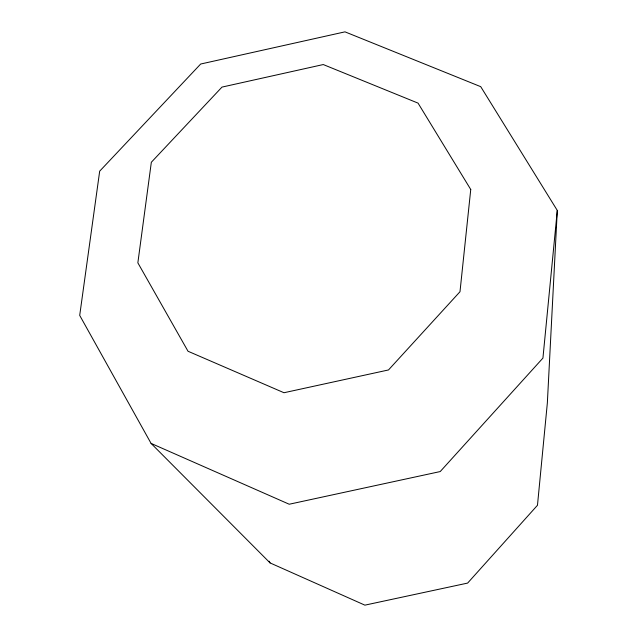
<?xml version="1.0" encoding="UTF-8"?>
<svg xmlns="http://www.w3.org/2000/svg" width="637" height="637" viewBox="0 0 637 637"><rect width="100%" height="100%" fill="white"/><g stroke="black" fill="none" stroke-linecap="round" stroke-linejoin="round"><path stroke-width="0.96" d="M557.295 210.449L547.35 402.966L537.477 505.268L467.63 583.086L364.882 605.15L270.08 562.925L151.073 443.4L79.705 315.403L99.683 171.17L200.671 64.026L344.991 31.85L480.728 86.672L557.295 210.449L542.931 358.09L440.215 471.563L289.214 504.233L151.073 443.4M269.109 561.205L270.08 562.925M470.751 189.492L459.994 291.722L388.498 369.954L283.983 392.734L188.026 351.25L137.855 262.834L151.335 162.26L221.987 87.094L323.262 64.552L418.047 103.122L470.751 189.492"/></g></svg>
